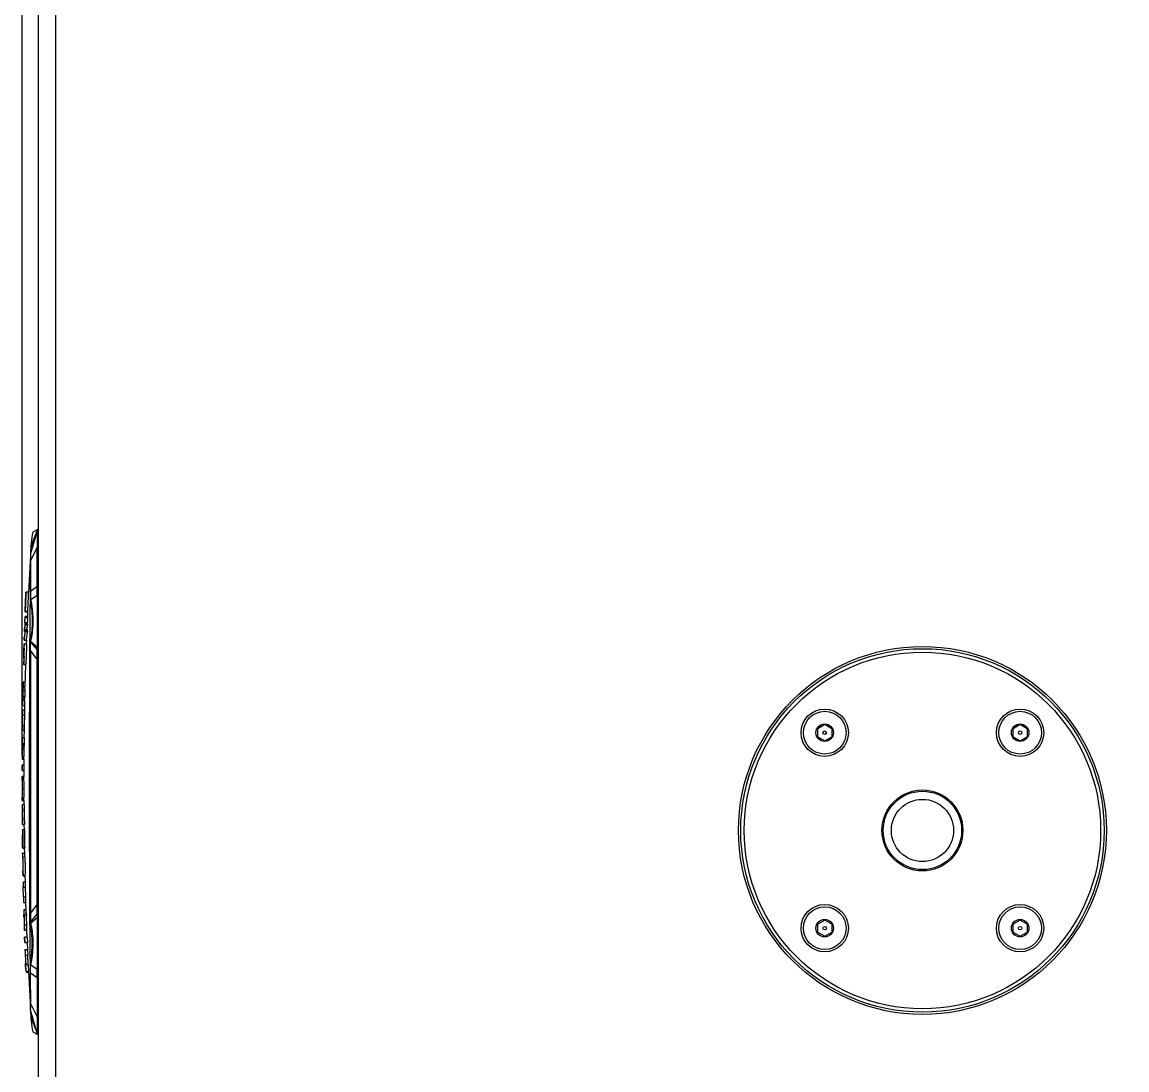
# Model space of a CAD drawing. Header units: millimetres. Extents: x 0 to 4009, y 0 to 2835.
# Drawn here: x 851.7 to 1171.6, y 401.5 to 704.7 of the extents above; entities that cross this region are included whole.
import ezdxf

# ---------------------------------------------------------------- set-up
doc = ezdxf.new("R2010")
doc.units = ezdxf.units.MM
doc.layers.get('0').update_dxf_attribs({"lineweight": 13})
doc.layers.add('标注', color=251, linetype='Continuous', lineweight=9)
doc.styles.get("Standard").update_dxf_attribs({"font": 'arial.ttf'})
doc.dimstyles.new('STANDARD 12.5', dxfattribs={"dimscale": 12.5, "dimtxt": 2.5, "dimasz": 1.5, "dimexe": 0.5, "dimexo": 0.5, "dimgap": 0.5, "dimtad": 1, "dimtoh": 1, "dimdec": 1, "dimzin": 9, "dimdsep": 46, "dimtxsty": 'Standard', "dimcen": 0, "dimclrd": 256, "dimclre": 256, "dimclrt": 256, "dimadec": 0, "dimazin": 0, "dimtp": 0.01, "dimtm": 0.01, "dimtfac": 1, "dimtdec": 1, "dimtofl": 0, "dimtmove": 0, "dimatfit": 3, "dimfxl": 1, "dimtolj": 1, "dimtzin": 4, "dimlwd": -1, "dimlwe": -1, "dimarcsym": 0})

# ---------------------------------------------------------------- blocks, each defined once
blk = doc.blocks.new('*D16')
at = {"layer": 'Defpoints', "color": 0, "transparency": 16777216}
for p in [(1373.52, 965.2), (1373.52, 490.14), (851.69, 486.37)]:
    blk.add_point(p, dxfattribs=at)
at = {"layer": '标注', "transparency": 16777216}
for p, q in [((851.69, 492.62), (851.69, 971.45)), ((1373.52, 496.39), (1373.52, 971.45)), ((870.44, 965.2), (1354.77, 965.2))]:
    blk.add_line(p, q, dxfattribs=at)
for points in [[(870.44, 968.33), (870.44, 962.08), (851.69, 965.2)], [(1354.77, 968.33), (1354.77, 962.08), (1373.52, 965.2)]]:
    blk.add_solid(points, dxfattribs=at)
at = {"layer": '标注', "transparency": 16777216, "insert": (1112.6, 987.41), "char_height": 31.25, "attachment_point": 5}
blk.add_mtext('\\A1;522', dxfattribs=at)

msp = doc.modelspace()

# ---------------------------------------------------------------- linework, layer by layer
for p, q in [((856.36, 910.79), (856.36, 141.79)), ((861.36, 910.79), (861.36, 141.79)), ((856.06, 557.45), (854.16, 550.79)), ((854.18, 551.93), (856.05, 557.47)), ((854.23, 552.86), (856.04, 557.49)), ((856.06, 557.74), (854.79, 557.09)), ((856.05, 557.47), (856.04, 557.49)), ((856.05, 557.47), (856.06, 557.45)), ((856.11, 557.76), (856.06, 557.74)), ((856.06, 557.74), (856.06, 557.74)), ((856.06, 557.45), (856.06, 557.45)), ((854.14, 550.34), (853.56, 539.79)), ((854.16, 550.79), (854.15, 549.42)), ((854.16, 548.79), (856.06, 552.59)), ((856.06, 552.8), (856.36, 552.79)), ((856.06, 552.59), (856.06, 552.8)), ((856.07, 541.39), (856.06, 552.59)), ((856.06, 552.59), (856.36, 552.59)), ((854.15, 549.54), (854.14, 548.79)), ((854.15, 549.54), (854.15, 548.79)), ((854.15, 549.42), (854.16, 548.79)), ((854.16, 548.79), (854.16, 548.59)), ((856.07, 541.39), (854.16, 539.96)), ((856.07, 541.39), (856.36, 541.39)), ((852.73, 538.56), (852.71, 537.97)), ((852.73, 538.56), (852.71, 537.96)), ((853.56, 539.79), (852.79, 539.79)), ((854.02, 539.97), (853.98, 536.76)), ((854.07, 539.96), (854.04, 536.76)), ((854.16, 539.96), (854.16, 539.43)), ((854.16, 537.65), (854.16, 536.76)), ((854.18, 537.65), (856.05, 538.89)), ((856.05, 538.89), (856.36, 538.88)), ((852.57, 534.31), (852.57, 534.35)), ((852.57, 534.02), (852.57, 534.31)), ((852.58, 534.57), (852.6, 534.95)), ((852.6, 534.95), (852.61, 535.22)), ((852.61, 534.29), (853.33, 534.29)), ((853.29, 534.29), (853.22, 532.74)), ((852.46, 530.96), (852.48, 531.7)), ((852.46, 530.96), (852.48, 531.13)), ((852.57, 532.66), (852.48, 531.7)), ((852.48, 531.7), (852.48, 531.71)), ((852.57, 534.02), (853.29, 534.02)), ((853.27, 532.74), (852.58, 532.74)), ((852.59, 532.73), (852.58, 532.74)), ((852.59, 532.52), (852.59, 532.38)), ((853.28, 532.52), (852.59, 532.52)), ((852.59, 532.38), (853.28, 532.38)), ((853.21, 531.58), (853.15, 530.96)), ((853.28, 532.38), (853.21, 531.58)), ((852.38, 528.38), (852.41, 528.63)), ((852.38, 528.39), (852.38, 528.38)), ((852.38, 528.38), (852.54, 528.38)), ((852.39, 528.72), (852.4, 529.2)), ((852.4, 529.2), (852.4, 529.21)), ((852.42, 528.7), (852.43, 528.78)), ((852.46, 530.96), (852.46, 530.96)), ((852.46, 530.96), (853.15, 530.96)), ((853.24, 530.73), (852.56, 530.73)), ((852.59, 530.72), (852.58, 530.73)), ((853.26, 530.52), (852.6, 530.52)), ((852.6, 530.52), (852.6, 530.45)), ((852.6, 530.45), (852.6, 530.39)), ((852.6, 530.39), (852.6, 530.32)), ((852.6, 530.32), (853.26, 530.32)), ((853.25, 528.8), (852.6, 528.8)), ((852.63, 528.66), (852.64, 528.59)), ((853.27, 528.59), (852.64, 528.59)), ((852.64, 528.59), (852.64, 528.43)), ((852.64, 528.43), (852.64, 528.35)), ((852.64, 528.35), (853.28, 528.35)), ((853.15, 530.96), (853.14, 530.74)), ((853.26, 530.52), (853.26, 530.45)), ((853.26, 530.45), (853.26, 530.32)), ((852.26, 524.6), (852.23, 523.61)), ((852.3, 524.82), (852.26, 524.6)), ((852.26, 524.6), (852.29, 524.81)), ((852.26, 524.6), (852.26, 524.6)), ((852.3, 525.87), (852.33, 526.76)), ((852.3, 525.87), (852.35, 526.18)), ((852.3, 525.87), (852.3, 525.87)), ((852.3, 525.87), (852.94, 525.87)), ((852.3, 524.82), (852.94, 524.82)), ((852.33, 526.76), (852.33, 526.76)), ((852.94, 525.87), (852.9, 524.82)), ((853.88, 526.16), (853.86, 522.73)), ((853.95, 526.16), (853.92, 522.73)), ((854.16, 526.16), (854.16, 525.21)), ((854.18, 525.21), (856.05, 523.01)), ((854.22, 525.5), (856.04, 523.94)), ((852.16, 520.62), (852.24, 523.61)), ((854.16, 522.73), (854.16, 523.46)), ((854.16, 522.73), (854.16, 446.85)), ((854.16, 522.73), (856.06, 520.16)), ((856.04, 523.94), (856.36, 523.94)), ((856.05, 523.01), (856.04, 523.94)), ((856.05, 523.01), (856.36, 523.02)), ((852.15, 520.62), (852.11, 518.77)), ((852.11, 518.77), (852.11, 518.77)), ((852.11, 518.77), (852.7, 518.77)), ((852.7, 518.77), (852.52, 512.46)), ((852.7, 518.77), (852.7, 518.77)), ((856.06, 449.43), (856.06, 520.16)), ((856.06, 520.16), (856.36, 520.16)), ((851.96, 512.52), (851.94, 511.05)), ((852.09, 513.86), (852.56, 513.86)), ((851.92, 509.79), (851.89, 508.29)), ((851.91, 509.51), (851.92, 509.79)), ((851.93, 510.73), (851.94, 510.98)), ((851.93, 510.17), (851.93, 510.73)), ((851.94, 511.05), (851.95, 511.34)), ((851.94, 510.98), (851.94, 511.05)), ((851.94, 510.98), (851.94, 511.05)), ((852.01, 509.6), (852.55, 509.6)), ((852.03, 511.19), (852.59, 511.19)), ((852.55, 509.6), (852.58, 511.19)), ((851.85, 505.7), (851.82, 504.15)), ((851.85, 505.7), (852.48, 505.7)), ((851.92, 504.15), (851.95, 505.7)), ((851.96, 506.97), (852.39, 506.97)), ((852.42, 508.35), (852.37, 505.7)), ((852.44, 504.15), (852.47, 505.7)), ((851.82, 504.15), (852.45, 504.15)), ((852.34, 504.15), (852.29, 501.24)), ((851.79, 501.24), (851.77, 499.69)), ((851.77, 499.69), (852.38, 499.69)), ((851.79, 501.24), (852.4, 501.24)), ((851.87, 499.69), (851.89, 501.24)), ((852.27, 499.69), (852.24, 497.67)), ((852.38, 499.69), (852.4, 501.24)), ((1084.07, 501.41), (1082.05, 500.24)), ((1082.05, 497.91), (1082.05, 500.24)), ((1086.1, 500.24), (1084.07, 501.41)), ((1086.1, 500.24), (1086.1, 497.91)), ((1140.64, 501.41), (1138.62, 500.24)), ((1138.62, 497.91), (1138.62, 500.24)), ((1142.67, 500.24), (1140.64, 501.41)), ((1142.67, 500.24), (1142.67, 497.91)), ((851.75, 497.67), (851.74, 496.12)), ((851.74, 496.12), (851.78, 496.12)), ((851.75, 497.67), (852.36, 497.67)), ((851.78, 496.12), (851.77, 495.01)), ((852.32, 494.63), (852.35, 497.67)), ((1082.05, 497.91), (1084.07, 496.74)), ((1084.07, 496.74), (1086.1, 497.91)), ((1138.62, 497.91), (1140.64, 496.74)), ((1140.64, 496.74), (1142.67, 497.91)), ((851.71, 492.98), (851.71, 491.43)), ((851.83, 494.63), (852.33, 494.63)), ((851.69, 488.12), (851.7, 489.66)), ((852.3, 489.66), (851.7, 489.66)), ((851.71, 491.43), (852.19, 491.43)), ((851.8, 488.12), (851.8, 489.66)), ((852.19, 491.43), (852.18, 489.66)), ((852.19, 491.43), (852.19, 491.43)), ((852.29, 488.12), (852.29, 489.66)), ((851.69, 488.12), (852.29, 488.12)), ((851.69, 486.37), (851.69, 484.82)), ((851.69, 486.37), (851.69, 486.37)), ((852.17, 486.37), (851.69, 486.37)), ((852.17, 488.12), (852.17, 486.37)), ((851.69, 480.99), (851.7, 479.44)), ((851.81, 482.91), (852.3, 482.91)), ((851.7, 479.44), (851.7, 479.44)), ((851.7, 479.44), (852.18, 479.44)), ((851.75, 478.25), (851.76, 476.14)), ((851.81, 478.25), (852.31, 478.25)), ((852.18, 479.45), (852.19, 478.25)), ((851.72, 476.14), (851.73, 474.59)), ((851.76, 476.14), (851.72, 476.14)), ((851.73, 474.59), (851.77, 474.59)), ((851.77, 474.59), (851.78, 472.48)), ((852.37, 470.98), (851.76, 470.98)), ((851.85, 472.48), (852.35, 472.48)), ((852.24, 472.48), (852.25, 470.98)), ((851.78, 469.43), (851.81, 469.43)), ((851.84, 464.2), (851.87, 462.65)), ((851.84, 464.2), (851.84, 464.2)), ((852.36, 464.2), (851.84, 464.2)), ((851.86, 465.63), (851.86, 465.71)), ((851.86, 465.63), (852.34, 465.63)), ((851.92, 465.71), (852.44, 465.71)), ((852.33, 465.71), (852.36, 464.2)), ((851.96, 457.64), (851.93, 459.14)), ((851.94, 459.2), (851.96, 457.7)), ((852.52, 457.7), (851.96, 457.7)), ((851.96, 457.64), (852.52, 457.64)), ((852.51, 457.7), (852.55, 455.89)), ((852.04, 455.89), (851.99, 455.89)), ((852.03, 454.35), (852.69, 454.35)), ((852.09, 451.49), (852.03, 454.35)), ((852.08, 455.89), (852.65, 455.89)), ((852.6, 454.35), (852.68, 451.49)), ((852.68, 454.35), (852.64, 455.89)), ((852.77, 451.49), (852.09, 451.49)), ((852.81, 449.94), (852.76, 451.49)), ((852.13, 449.94), (852.81, 449.94)), ((852.18, 447.89), (852.22, 446.44)), ((852.23, 447.89), (852.18, 447.89)), ((852.26, 447.89), (852.87, 447.89)), ((852.72, 449.94), (852.79, 447.89)), ((852.92, 446.36), (852.87, 447.89)), ((856.06, 449.43), (854.16, 446.85)), ((856.36, 449.43), (856.06, 449.43)), ((852.3, 446.36), (852.92, 446.36)), ((853.86, 446.85), (853.88, 443.42)), ((853.92, 446.85), (853.95, 443.42)), ((854.16, 446.85), (854.16, 446.13)), ((854.18, 444.37), (856.05, 446.57)), ((854.22, 444.08), (856.04, 445.64)), ((856.05, 446.57), (856.04, 445.64)), ((856.04, 445.64), (856.36, 445.64)), ((856.05, 446.57), (856.36, 446.57)), ((1084.07, 444.84), (1082.05, 443.68)), ((1086.1, 443.68), (1084.07, 444.84)), ((1140.64, 444.84), (1138.62, 443.68)), ((1142.67, 443.68), (1140.64, 444.84)), ((852.3, 443.4), (852.35, 441.95)), ((853.02, 443.4), (852.31, 443.4)), ((852.35, 441.95), (853.08, 441.95)), ((852.92, 444.27), (852.95, 443.4)), ((853.01, 441.95), (853.09, 439.89)), ((853.08, 441.95), (853.02, 443.4)), ((854.16, 444.37), (854.16, 443.42)), ((1082.05, 441.34), (1082.05, 443.68)), ((1086.1, 443.68), (1086.1, 441.34)), ((1138.62, 441.34), (1138.62, 443.68)), ((1142.67, 443.68), (1142.67, 441.34)), ((852.47, 438.35), (852.42, 439.89)), ((853.16, 439.89), (852.42, 439.89)), ((852.47, 438.35), (853.22, 438.35)), ((852.54, 438.35), (852.49, 439.89)), ((853.16, 439.89), (853.22, 438.35)), ((853.16, 438.35), (853.25, 436.29)), ((1082.05, 441.34), (1084.07, 440.17)), ((1084.07, 440.17), (1086.1, 441.34)), ((1138.62, 441.34), (1140.64, 440.17)), ((1140.64, 440.17), (1142.67, 441.34)), ((852.58, 436.29), (852.54, 436.29)), ((852.61, 436.29), (853.3, 436.29)), ((853.3, 436.29), (853.37, 434.74)), ((852.59, 434.74), (853.37, 434.74)), ((852.67, 432.53), (852.68, 432.33)), ((852.68, 432.33), (852.68, 432.29)), ((852.7, 432.81), (852.69, 432.91)), ((852.7, 432.81), (852.69, 432.91)), ((852.83, 430.06), (852.76, 431.99)), ((852.76, 431.99), (853.49, 431.99)), ((853.49, 431.99), (853.58, 430.06)), ((853.98, 432.82), (854.02, 429.62)), ((854.04, 432.82), (854.07, 429.62)), ((854.16, 432.82), (854.16, 431.93)), ((854.18, 431.93), (856.05, 430.69)), ((852.83, 430.06), (853.58, 430.06)), ((852.84, 429.79), (853.6, 429.79)), ((853.55, 430.06), (854.14, 419.22)), ((854.16, 429.62), (854.16, 430.15)), ((854.16, 429.62), (856.06, 428.19)), ((856.05, 430.69), (856.36, 430.7)), ((856.06, 428.19), (856.06, 416.99)), ((856.36, 428.19), (856.06, 428.19)), ((854.14, 420.8), (854.15, 419.94)), ((854.15, 420.8), (854.15, 419.95)), ((854.15, 420.16), (854.15, 420.8)), ((854.16, 420.8), (854.15, 420.45)), ((854.16, 418.79), (854.15, 420.16)), ((854.16, 420.8), (854.16, 420.99)), ((856.06, 416.99), (854.16, 420.8)), ((856.05, 412.15), (854.16, 418.79)), ((856.06, 412.13), (854.16, 418.79)), ((854.22, 416.72), (856.04, 412.09)), ((856.05, 416.99), (856.36, 416.99)), ((856.06, 416.78), (856.36, 416.79)), ((854.79, 412.49), (856.06, 411.84)), ((856.01, 412.3), (856.06, 412.13)), ((856.05, 412.12), (856.04, 412.09)), ((856.06, 412.13), (856.05, 412.12)), ((856.06, 412.14), (856.06, 412.13)), ((856.06, 411.84), (856.06, 411.84)), ((856.06, 411.84), (856.06, 411.84)), ((856.06, 411.84), (856.26, 411.79))]:
    msp.add_line(p, q)
for points in [[(856.05, 557.47), (856.06, 557.45), (856.06, 557.45)], [(856.25, 557.8), (856.19, 557.79), (856.11, 557.76)], [(856.28, 557.8), (856.27, 557.8), (856.25, 557.8)], [(856.36, 557.78), (856.34, 557.77), (856.32, 557.76)], [(852.55, 509.6), (852.57, 510.13), (852.57, 510.66), (852.59, 511.19)], [(852.45, 504.15), (852.46, 504.66), (852.46, 505.18), (852.48, 505.7)], [(852.38, 499.69), (852.39, 500.21), (852.39, 500.72), (852.4, 501.24)], [(852.33, 494.63), (852.34, 495.64), (852.34, 496.65), (852.36, 497.67)], [(852.29, 488.12), (852.29, 488.63), (852.29, 489.15), (852.3, 489.66)], [(852.69, 454.35), (852.67, 454.86), (852.67, 455.38), (852.65, 455.89)], [(852.81, 449.94), (852.79, 450.46), (852.79, 450.98), (852.77, 451.49)], [(852.92, 446.36), (852.9, 446.87), (852.9, 447.38), (852.87, 447.89)], [(853.08, 441.95), (853.05, 442.43), (853.05, 442.91), (853.02, 443.4)], [(856.06, 412.13), (856.06, 412.13), (856.05, 412.12)]]:
    msp.add_lwpolyline(points)
for centre, radius in [((1112.36, 470.79), 53.25), ((1112.36, 470.79), 52.6), ((1112.36, 470.79), 51.6), ((1084.07, 499.08), 6.85), ((1140.64, 499.08), 6.85), ((1084.07, 499.08), 6.18), ((1140.64, 499.08), 6.18), ((1084.07, 499.08), 2.53), ((1084.07, 499.08), 0.506), ((1140.64, 499.08), 2.53), ((1140.64, 499.08), 0.506), ((1112.36, 470.79), 11.71), ((1112.36, 470.79), 11.35), ((1112.36, 470.79), 9), ((1084.07, 442.51), 6.85), ((1084.07, 442.51), 6.18), ((1140.64, 442.51), 6.85), ((1140.64, 442.51), 6.18), ((1084.07, 442.51), 2.53), ((1140.64, 442.51), 2.53), ((1084.07, 442.51), 0.506), ((1140.64, 442.51), 0.506)]:
    msp.add_circle(centre, radius)
for centre, radius, start, end in [((885.78, 550.79), 31.63, 168.5093, 180.0013), ((856.54, 557.31), 0.5, 111.451, 164.0549), ((856.51, 557.29), 0.523, 107.4684, 112.8407), ((856.53, 557.29), 0.521, 109.4822, 114.7256), ((3519.53, 508.24), 2665.7, 179.13269, 179.31807), ((619.04, 541.38), 237.02, 359.3962, 0.0006), ((694.6, 542.57), 158.24, 357.6186, 358.2524), ((923.19, 531.83), 70.66, 177.7764, 177.9515), ((982.22, 532.42), 129.62, 178.5426, 179.1751), ((4066.81, 502.13), 3213.01, 179.3824, 179.57142), ((837.43, 533.95), 17.14, 9.665, 10.2521), ((795.7, 536.92), 57.07, 354.178, 354.7348), ((753.53, 540.91), 99.43, 354.6757, 355.0792), ((824.37, 531.45), 30.42, 0.0103, 0.1271), ((814.91, 533.34), 37.8, 352.832, 352.9501), ((782.95, 537.25), 69.99, 353.0516, 353.4401), ((753.71, 540.36), 99.66, 352.2854, 353.0749), ((754.19, 540.59), 98.95, 353.4225, 354.0441), ((753.63, 540.18), 99.61, 353.164, 353.3883), ((782.78, 537.24), 70.82, 353.1361, 353.4943), ((781.52, 536.7), 72.24, 352.2435, 353.3603), ((772.47, 538.43), 81.2, 353.489, 354.2728), ((956.17, 530.16), 102.91, 180.8763, 181.0122), ((802.96, 523.99), 49.35, 0.5892, 0.9574), ((790.02, 535.37), 63.01, 351.6075, 352.3474), ((833.21, 524.72), 19.73, 359.7159, 0.2856), ((813.33, 533.04), 41.58, 349.5612, 350.597), ((775.98, 523.99), 76.33, 357.8502, 359.4444), ((795.18, 523.91), 57.13, 0.2287, 0.5956), ((787.83, 523.88), 64.48, 359.4414, 0.2279), ((586.88, 520.51), 269.18, 359.9247, 0.5326), ((844.57, 521.38), 7.63, 354.2816, 355.0228), ((861.5, 512.34), 9.54, 170.8262, 178.9132), ((860.75, 508.15), 8.87, 173.3885, 178.518), ((859.44, 509.66), 7.53, 176.1283, 178.9889), ((859.93, 509.62), 8.02, 174.3376, 176.0933), ((854.94, 511), 3, 179.0625, 180.3856), ((861.83, 508), 9.95, 170.7528, 173.2975), ((860.65, 508.15), 8.77, 178.5012, 179.0543), ((886.4, 495.4), 34.62, 179.2621, 179.4219), ((764.57, 495.6), 87.2, 359.1357, 359.6141), ((870.79, 495.56), 19.02, 179.4231, 179.6981), ((809.72, 494.41), 42.1, 357.1411, 358.043), ((800.42, 494.73), 51.41, 358.0406, 358.6404), ((783.63, 495.07), 68.2, 358.6879, 359.6251), ((795.26, 495.07), 57.06, 358.48, 359.5519), ((795.13, 482.94), 56.68, 0.5836, 1.6261), ((784, 482.83), 67.81, 0.0666, 0.5865), ((797.81, 482.84), 54.49, 0.0692, 1.7309), ((797.12, 482.69), 54.68, 358.5046, 359.5839), ((784.01, 482.81), 67.79, 359.561, 0.0808), ((800.91, 482.76), 51.39, 358.4046, 0.1649), ((2008.59, 484.76), 1156.31, 180.32271, 180.60872), ((2306.34, 484.78), 1454.65, 180.5436, 180.60459), ((2306.33, 484.83), 1454.54, 180.54564, 180.75316), ((2008.56, 484.76), 1156.28, 180.683, 180.94407), ((794.09, 464.8), 57.78, 0.9023, 1.2066), ((805.95, 465.09), 45.91, 0.7757, 1.158), ((792.22, 459.88), 59.79, 1.4693, 2.4513), ((779.11, 459.54), 72.9, 0.56, 1.4726), ((788.99, 459.64), 63.02, 0.0727, 0.5603), ((2306.27, 484.78), 1454.57, 181.13787, 181.19889), ((2306.27, 484.78), 1454.57, 181.31133, 181.37228), ((586.92, 449.08), 269.14, 359.4666, 0.0745), ((881.43, 444.99), 29.16, 178.7453, 181.6094), ((880.82, 444.99), 28.55, 177.2693, 178.7323), ((878.66, 445.34), 25.76, 177.7424, 179.008), ((880.66, 445.32), 27.76, 179.0332, 182.1639), ((4068.82, 467.39), 3215.02, 180.4272, 180.61604), ((813.33, 436.54), 41.58, 9.3943, 10.4379), ((2306.11, 484.77), 1454.38, 181.91039, 181.97139), ((824.16, 438.13), 30.63, 359.7693, 359.989), ((931.74, 438.07), 79.21, 182.4102, 183.7397), ((935.5, 438.24), 82.98, 183.7514, 184.3193), ((739.61, 423.75), 114.18, 4.1413, 4.3509), ((836.24, 435.84), 18.36, 349.729, 350.3404), ((887.87, 432.94), 35.17, 184.7056, 185.1414), ((3520.96, 461.29), 2667.13, 180.68037, 180.86566), ((619.04, 428.2), 237.02, 359.9986, 0.603), ((885.78, 418.79), 31.63, 180.0033, 191.4891), ((881.6, 416.97), 25.54, 179.9559, 180.4246), ((856.54, 412.27), 0.5, 195.6928, 243.0717), ((856.54, 412.27), 0.5, 195.9446, 248.6683), ((856.51, 412.29), 0.52, 244.9604, 252.6523), ((856.46, 412.29), 0.515, 252.3907, 258.2285)]:
    msp.add_arc(centre, radius, start, end)
for points, knots in [([(856.06, 557.74), (856.06, 557.74), (856.06, 557.74), (856.05, 557.73), (856.04, 557.71), (856.03, 557.67), (856.02, 557.63), (856.02, 557.59), (856.02, 557.57)], [0, 0, 0, 0, 0.03229, 0.11097, 0.227153, 0.371821, 0.695289, 1, 1, 1, 1]), ([(856.02, 557.57), (856.02, 557.56), (856.02, 557.54), (856.03, 557.51), (856.04, 557.49)], [0, 0, 0, 0, 0.293497, 1, 1, 1, 1]), ([(856.04, 557.49), (856.04, 557.5), (856.07, 557.56), (856.11, 557.62), (856.14, 557.65)], [0, 0, 0, 0, 0.242592, 1, 1, 1, 1]), ([(856.05, 557.47), (856.07, 557.53), (856.14, 557.65), (856.25, 557.73), (856.31, 557.76)], [0, 0, 0, 0, 0.493212, 1, 1, 1, 1]), ([(856.06, 557.45), (856.08, 557.51), (856.14, 557.63), (856.25, 557.72), (856.31, 557.76)], [0, 0, 0, 0, 0.49024, 1, 1, 1, 1]), ([(856.06, 557.45), (856.06, 557.44), (856.06, 557.43), (856.06, 557.41), (856.06, 557.38), (856.07, 557.32), (856.07, 557.22), (856.07, 557.06), (856.07, 556.87), (856.07, 556.63), (856.07, 556.36), (856.07, 555.94), (856.07, 555.33), (856.07, 554.55), (856.07, 553.69), (856.06, 553.1), (856.06, 552.8)], [0, 0, 0, 0, 0.001902, 0.006129, 0.012674, 0.02152, 0.046038, 0.079523, 0.121754, 0.172285, 0.230609, 0.296222, 0.446966, 0.618834, 0.805579, 1, 1, 1, 1]), ([(854.16, 548.59), (854.16, 547.15), (854.15, 544.28), (854.16, 541.4), (854.16, 539.96)], [0, 0, 0, 0, 0.499996, 1, 1, 1, 1]), ([(852.61, 535.22), (852.61, 535.35), (852.62, 535.6), (852.64, 535.99), (852.65, 536.38), (852.67, 536.7), (852.68, 536.96), (852.68, 537.16), (852.69, 537.34), (852.7, 537.53), (852.71, 537.67), (852.71, 537.78), (852.72, 537.84), (852.72, 537.9), (852.72, 537.94), (852.73, 537.95), (852.72, 537.97), (852.73, 537.97)], [0, 0, 0, 0, 0.139275, 0.280811, 0.42248, 0.56383, 0.634323, 0.704384, 0.773391, 0.840371, 0.903029, 0.931177, 0.955707, 0.975414, 0.989379, 0.997418, 1, 1, 1, 1]), ([(852.73, 537.97), (852.73, 537.97), (852.73, 537.96), (852.73, 537.94), (852.73, 537.9), (852.73, 537.85), (852.73, 537.78), (852.73, 537.68), (852.72, 537.54), (852.72, 537.36), (852.71, 537.17), (852.7, 536.99), (852.7, 536.74), (852.68, 536.44), (852.67, 536.12), (852.66, 535.9), (852.65, 535.77), (852.64, 535.73), (852.64, 535.72)], [0, 0, 0, 0, 0.002841, 0.011967, 0.028332, 0.051862, 0.081437, 0.115407, 0.190841, 0.271394, 0.353799, 0.436761, 0.51979, 0.684206, 0.835983, 0.945712, 0.980592, 1, 1, 1, 1]), ([(852.79, 539.79), (852.79, 539.79), (852.79, 539.78), (852.79, 539.77), (852.78, 539.74), (852.78, 539.7), (852.78, 539.66), (852.77, 539.57), (852.77, 539.45), (852.76, 539.26), (852.75, 539.05), (852.74, 538.81), (852.73, 538.64), (852.73, 538.56)], [0, 0, 0, 0, 0.004294, 0.016948, 0.038466, 0.068605, 0.107071, 0.153522, 0.26954, 0.416688, 0.593395, 0.790875, 1, 1, 1, 1]), ([(852.77, 537.75), (852.77, 537.88), (852.78, 538.14), (852.79, 538.52), (852.8, 538.87), (852.8, 539.14), (852.8, 539.34), (852.8, 539.46), (852.8, 539.56), (852.8, 539.65), (852.8, 539.71), (852.8, 539.75), (852.8, 539.78), (852.79, 539.79), (852.79, 539.79), (852.79, 539.79)], [0, 0, 0, 0, 0.192595, 0.379782, 0.55587, 0.712862, 0.781544, 0.841909, 0.892436, 0.93246, 0.962236, 0.98289, 0.995292, 0.998612, 1, 1, 1, 1]), ([(853.32, 534.29), (853.34, 534.49), (853.37, 534.96), (853.41, 535.72), (853.44, 536.42), (853.47, 537.01), (853.49, 537.44), (853.51, 537.88), (853.52, 538.3), (853.54, 538.7), (853.55, 539.02), (853.56, 539.25), (853.56, 539.39), (853.56, 539.52), (853.57, 539.62), (853.57, 539.69), (853.57, 539.74), (853.57, 539.77), (853.57, 539.78), (853.57, 539.79), (853.57, 539.79), (853.56, 539.79)], [0, 0, 0, 0, 0.111271, 0.256475, 0.414177, 0.493985, 0.573695, 0.652831, 0.730487, 0.804801, 0.872369, 0.902341, 0.929055, 0.951757, 0.969863, 0.983308, 0.992538, 0.99574, 0.998043, 0.99947, 1, 1, 1, 1]), ([(854.16, 539.43), (854.16, 539.24), (854.16, 538.88), (854.16, 538.37), (854.16, 537.97), (854.17, 537.74), (854.18, 537.65)], [0, 0, 0, 0, 0.321949, 0.614152, 0.847802, 1, 1, 1, 1]), ([(854.18, 537.65), (854.2, 537.56), (854.24, 537.34), (854.28, 537.12), (854.3, 537)], [0, 0, 0, 0, 0.443551, 1, 1, 1, 1]), ([(856.05, 538.89), (856.04, 538.27), (856.03, 537.02), (856.01, 535.16), (856.03, 533.29), (856.07, 531.41), (856.04, 529.54), (856.01, 527.67), (856.02, 525.8), (856.03, 524.56), (856.04, 523.94)], [0, 0, 0, 0, 0.124788, 0.24954, 0.374555, 0.499933, 0.625316, 0.750423, 0.875216, 1, 1, 1, 1]), ([(852.61, 534.29), (852.63, 534.54), (852.67, 535.11), (852.69, 535.67), (852.71, 536)], [0, 0, 0, 0, 0.434134, 1, 1, 1, 1]), ([(854.16, 536.76), (854.16, 536.75), (854.16, 536.73), (854.17, 536.7), (854.18, 536.63), (854.2, 536.52), (854.22, 536.34), (854.26, 536.12), (854.3, 535.85), (854.34, 535.54), (854.4, 535.06), (854.47, 534.37), (854.54, 533.47), (854.59, 532.48), (854.6, 531.81), (854.6, 531.46)], [0, 0, 0, 0, 0.004892, 0.010974, 0.019458, 0.043557, 0.076938, 0.119201, 0.169921, 0.228571, 0.294561, 0.44599, 0.618429, 0.805556, 1, 1, 1, 1]), ([(854.33, 536.83), (854.39, 536.49), (854.48, 535.85), (854.61, 534.85), (854.74, 533.42), (854.79, 532.29), (854.79, 531.52)], [0, 0, 0, 0, 0.190469, 0.36588, 0.563814, 1, 1, 1, 1]), ([(852.58, 532.74), (852.58, 532.74), (852.58, 532.73), (852.57, 532.72), (852.57, 532.69), (852.57, 532.67), (852.57, 532.66)], [0, 0, 0, 0, 0.065735, 0.241599, 0.547224, 1, 1, 1, 1]), ([(852.59, 532.52), (852.59, 532.56), (852.59, 532.63), (852.59, 532.7), (852.59, 532.73)], [0, 0, 0, 0, 0.667168, 1, 1, 1, 1]), ([(853.27, 532.74), (853.27, 532.74), (853.28, 532.73), (853.28, 532.71), (853.28, 532.67), (853.28, 532.61), (853.28, 532.55), (853.28, 532.52)], [0, 0, 0, 0, 0.020658, 0.067362, 0.247598, 0.552994, 1, 1, 1, 1]), ([(853.28, 532.38), (853.28, 532.4), (853.28, 532.42), (853.28, 532.46), (853.28, 532.5), (853.28, 532.52)], [0, 0, 0, 0, 0.249868, 0.499581, 1, 1, 1, 1]), ([(854.6, 531.46), (854.6, 531.12), (854.59, 530.44), (854.54, 529.46), (854.47, 528.55), (854.39, 527.76), (854.31, 527.18), (854.26, 526.8), (854.22, 526.58), (854.2, 526.41), (854.18, 526.28), (854.17, 526.2), (854.16, 526.17), (854.16, 526.16)], [0, 0, 0, 0, 0.194444, 0.381566, 0.554001, 0.705433, 0.830076, 0.880798, 0.923061, 0.956443, 0.980541, 0.995109, 1, 1, 1, 1]), ([(854.79, 531.46), (854.79, 530.47), (854.71, 528.72), (854.48, 526.99), (854.35, 526.24)], [0, 0, 0, 0, 0.565331, 1, 1, 1, 1]), ([(852.53, 528.33), (852.52, 528.21), (852.49, 527.99), (852.45, 527.67), (852.42, 527.4), (852.39, 527.2), (852.37, 527.07), (852.36, 526.99), (852.35, 526.92), (852.34, 526.86), (852.34, 526.82), (852.33, 526.79), (852.33, 526.77), (852.33, 526.76), (852.33, 526.76), (852.33, 526.76), (852.33, 526.76)], [0, 0, 0, 0, 0.225313, 0.425267, 0.59784, 0.741342, 0.801703, 0.854212, 0.898695, 0.935103, 0.963436, 0.983693, 0.990793, 0.995875, 0.99894, 1, 1, 1, 1]), ([(852.56, 530.65), (852.55, 530.54), (852.53, 530.34), (852.5, 530.05), (852.47, 529.8), (852.45, 529.62), (852.44, 529.49), (852.43, 529.42), (852.42, 529.35), (852.42, 529.3), (852.41, 529.26), (852.41, 529.23), (852.4, 529.21), (852.4, 529.21), (852.4, 529.2), (852.4, 529.2), (852.4, 529.2)], [0, 0, 0, 0, 0.223473, 0.422784, 0.595478, 0.739173, 0.799639, 0.852358, 0.897212, 0.934085, 0.962859, 0.983441, 0.990655, 0.995816, 0.998928, 1, 1, 1, 1]), ([(852.54, 530.65), (852.54, 530.66), (852.55, 530.68), (852.55, 530.71), (852.55, 530.72), (852.56, 530.73), (852.56, 530.73)], [0, 0, 0, 0, 0.449118, 0.752631, 0.928739, 1, 1, 1, 1]), ([(852.58, 530.73), (852.58, 530.73), (852.57, 530.72), (852.57, 530.71), (852.56, 530.68), (852.56, 530.66), (852.56, 530.65)], [0, 0, 0, 0, 0.073368, 0.249724, 0.552488, 1, 1, 1, 1]), ([(852.58, 528.71), (852.58, 528.74), (852.59, 528.77), (852.59, 528.8), (852.6, 528.8), (852.6, 528.8)], [0, 0, 0, 0, 0.743641, 0.918401, 1, 1, 1, 1]), ([(852.6, 530.52), (852.6, 530.56), (852.6, 530.63), (852.59, 530.7), (852.59, 530.72)], [0, 0, 0, 0, 0.670966, 1, 1, 1, 1]), ([(852.6, 528.8), (852.61, 528.8), (852.62, 528.79), (852.62, 528.76), (852.63, 528.72), (852.63, 528.68), (852.63, 528.66)], [0, 0, 0, 0, 0.081368, 0.265701, 0.566565, 1, 1, 1, 1]), ([(853.26, 530.52), (853.26, 530.55), (853.26, 530.6), (853.26, 530.67), (853.25, 530.71), (853.25, 530.73), (853.25, 530.73), (853.24, 530.73)], [0, 0, 0, 0, 0.445914, 0.75078, 0.931437, 0.978909, 1, 1, 1, 1]), ([(853.27, 528.59), (853.27, 528.62), (853.27, 528.68), (853.26, 528.75), (853.26, 528.78), (853.25, 528.8), (853.25, 528.8)], [0, 0, 0, 0, 0.44591, 0.748538, 0.928524, 1, 1, 1, 1]), ([(852.94, 524.62), (852.94, 524.36), (852.93, 523.77), (852.92, 522.84), (852.89, 521.83), (852.86, 520.98), (852.82, 520.35), (852.8, 519.93), (852.77, 519.58), (852.75, 519.29), (852.73, 519.09), (852.72, 518.97), (852.71, 518.9), (852.71, 518.85), (852.7, 518.81), (852.7, 518.79), (852.7, 518.78), (852.7, 518.77)], [0, 0, 0, 0, 0.135666, 0.301108, 0.478801, 0.653258, 0.733424, 0.805078, 0.866115, 0.915253, 0.952691, 0.967161, 0.978894, 0.987961, 0.99444, 0.99842, 1, 1, 1, 1]), ([(852.94, 525.87), (852.93, 525.78), (853.05, 526.59), (853.06, 526.68), (853.1, 526.95)], [0, 0, 0, 0, 0.253157, 1, 1, 1, 1]), ([(854.16, 523.46), (854.16, 523.8), (854.16, 524.29), (854.16, 524.87), (854.17, 525.11), (854.18, 525.21)], [0, 0, 0, 0, 0.59176, 0.828236, 1, 1, 1, 1]), ([(854.22, 525.5), (854.22, 525.46), (854.19, 525.36), (854.18, 525.27), (854.18, 525.21)], [0, 0, 0, 0, 0.460695, 1, 1, 1, 1]), ([(852.24, 523.61), (852.24, 523.59), (852.24, 523.56), (852.24, 523.49), (852.25, 523.37), (852.25, 523.22), (852.25, 523.03), (852.24, 522.72), (852.24, 522.31), (852.22, 521.81), (852.2, 521.27), (852.18, 520.91), (852.17, 520.72)], [0, 0, 0, 0, 0.01152, 0.03674, 0.075938, 0.129794, 0.197071, 0.274299, 0.445885, 0.625192, 0.794663, 1, 1, 1, 1]), ([(853.86, 522.73), (853.78, 510.09), (853.74, 484.79), (853.78, 459.5), (853.86, 446.85)], [0, 0, 0, 0, 0.500001, 1, 1, 1, 1]), ([(852.26, 521.13), (852.25, 520.95), (852.24, 520.61), (852.21, 520.13), (852.18, 519.71), (852.16, 519.41), (852.15, 519.21), (852.14, 519.09), (852.13, 518.99), (852.12, 518.91), (852.11, 518.85), (852.11, 518.81), (852.11, 518.79), (852.11, 518.78), (852.11, 518.78), (852.11, 518.77), (852.11, 518.77)], [0, 0, 0, 0, 0.227712, 0.434811, 0.61301, 0.757249, 0.81616, 0.866418, 0.908285, 0.941995, 0.967767, 0.985844, 0.99208, 0.996495, 0.999121, 1, 1, 1, 1]), ([(852.03, 511.19), (852.02, 511.3), (851.98, 511.74), (851.96, 512.19), (851.97, 512.52)], [0, 0, 0, 0, 0.25081, 1, 1, 1, 1]), ([(852.59, 511.19), (852.58, 511.3), (852.53, 511.72), (852.51, 512.15), (852.52, 512.46)], [0, 0, 0, 0, 0.25092, 1, 1, 1, 1]), ([(851.95, 510.41), (851.95, 510.46), (851.94, 510.55), (851.94, 510.7), (851.94, 510.84), (851.94, 510.94), (851.94, 510.98)], [0, 0, 0, 0, 0.250299, 0.500231, 0.750114, 1, 1, 1, 1]), ([(852.01, 509.6), (852.01, 509.74), (852.02, 509.97), (852.02, 510.3), (852.02, 510.7), (852.03, 510.99), (852.03, 511.19)], [0, 0, 0, 0, 0.25001, 0.437494, 0.625006, 1, 1, 1, 1]), ([(852.42, 508.35), (852.42, 508.45), (852.44, 508.87), (852.5, 509.29), (852.55, 509.6)], [0, 0, 0, 0, 0.2489, 1, 1, 1, 1]), ([(851.96, 506.97), (851.95, 507.08), (851.9, 507.52), (851.88, 507.96), (851.89, 508.29)], [0, 0, 0, 0, 0.250932, 1, 1, 1, 1]), ([(851.82, 501.44), (851.83, 501.68), (851.84, 502.07), (851.85, 502.6), (851.86, 503.04), (851.86, 503.45), (851.85, 503.79), (851.85, 504.01), (851.84, 504.11), (851.84, 504.14)], [0, 0, 0, 0, 0.268305, 0.431676, 0.596241, 0.754187, 0.886649, 0.968286, 1, 1, 1, 1]), ([(851.79, 501.24), (851.8, 501.24), (851.8, 501.26), (851.81, 501.28), (851.81, 501.35), (851.82, 501.41), (851.82, 501.44)], [0, 0, 0, 0, 0.048413, 0.199624, 0.49643, 1, 1, 1, 1]), ([(851.83, 494.63), (851.83, 494.88), (851.84, 495.39), (851.84, 496.15), (851.84, 496.91), (851.85, 497.41), (851.85, 497.67)], [0, 0, 0, 0, 0.250002, 0.5, 0.749997, 1, 1, 1, 1]), ([(851.76, 494.28), (851.76, 494.08), (851.75, 493.74), (851.73, 493.32), (851.72, 493.09), (851.71, 493), (851.71, 492.98)], [0, 0, 0, 0, 0.463803, 0.794487, 0.955529, 1, 1, 1, 1]), ([(852.19, 491.43), (852.19, 491.44), (852.19, 491.49), (852.2, 491.58), (852.22, 491.74), (852.23, 491.97), (852.25, 492.28), (852.28, 492.82), (852.3, 493.25), (852.31, 493.56)], [0, 0, 0, 0, 0.017134, 0.060567, 0.134816, 0.243525, 0.388323, 0.567648, 1, 1, 1, 1]), ([(851.77, 492.31), (851.76, 492.24), (851.76, 492.1), (851.74, 491.91), (851.73, 491.75), (851.72, 491.63), (851.72, 491.55), (851.71, 491.5), (851.71, 491.48), (851.71, 491.46), (851.71, 491.44), (851.71, 491.44), (851.71, 491.43), (851.71, 491.43)], [0, 0, 0, 0, 0.254566, 0.469377, 0.644453, 0.781084, 0.881695, 0.919464, 0.949465, 0.972133, 0.98786, 0.997023, 1, 1, 1, 1]), ([(851.78, 484.55), (851.77, 484.82), (851.76, 485.19), (851.74, 485.65), (851.72, 485.91), (851.71, 486.1), (851.7, 486.24), (851.69, 486.32), (851.69, 486.36), (851.69, 486.37)], [0, 0, 0, 0, 0.43884, 0.614053, 0.75611, 0.864807, 0.940375, 0.984652, 1, 1, 1, 1]), ([(852.27, 484.49), (852.26, 484.75), (852.24, 485.21), (852.21, 485.74), (852.19, 486.06), (852.18, 486.21), (852.17, 486.31), (852.17, 486.35), (852.17, 486.37)], [0, 0, 0, 0, 0.422466, 0.735599, 0.846276, 0.92627, 0.976742, 1, 1, 1, 1]), ([(851.7, 479.44), (851.7, 479.45), (851.7, 479.49), (851.71, 479.57), (851.72, 479.71), (851.73, 479.91), (851.74, 480.17), (851.77, 480.62), (851.78, 481), (851.79, 481.26)], [0, 0, 0, 0, 0.015359, 0.059663, 0.135262, 0.243982, 0.386049, 0.561248, 1, 1, 1, 1]), ([(852.18, 479.45), (852.18, 479.46), (852.18, 479.51), (852.19, 479.61), (852.2, 479.76), (852.22, 480.07), (852.25, 480.6), (852.27, 481.06), (852.28, 481.33)], [0, 0, 0, 0, 0.023274, 0.073769, 0.15379, 0.264483, 0.577606, 1, 1, 1, 1]), ([(851.85, 472.48), (851.84, 472.96), (851.83, 473.8), (851.82, 475), (851.83, 476.09), (851.82, 477.17), (851.81, 477.89), (851.81, 478.25)], [0, 0, 0, 0, 0.250002, 0.437499, 0.625, 0.812499, 1, 1, 1, 1]), ([(851.82, 466.02), (851.82, 466.3), (851.8, 466.73), (851.8, 467.3), (851.8, 467.72), (851.8, 468.15), (851.79, 468.72), (851.78, 469.15), (851.78, 469.43)], [0, 0, 0, 0, 0.250004, 0.374998, 0.500001, 0.625003, 0.749997, 1, 1, 1, 1]), ([(851.81, 469.43), (851.82, 469.15), (851.83, 468.72), (851.84, 468.15), (851.84, 467.58), (851.83, 466.87), (851.85, 466.3), (851.85, 466.02)], [0, 0, 0, 0, 0.250004, 0.375, 0.499999, 0.749999, 1, 1, 1, 1]), ([(851.95, 462.44), (851.94, 462.7), (851.92, 463.06), (851.9, 463.5), (851.88, 463.75), (851.86, 463.95), (851.85, 464.08), (851.85, 464.16), (851.84, 464.19), (851.84, 464.2)], [0, 0, 0, 0, 0.439514, 0.614505, 0.756365, 0.86486, 0.940365, 0.984628, 1, 1, 1, 1]), ([(852.36, 464.2), (852.36, 464.18), (852.37, 464.14), (852.37, 464.04), (852.39, 463.88), (852.41, 463.56), (852.45, 463.02), (852.48, 462.55), (852.49, 462.27)], [0, 0, 0, 0, 0.023196, 0.073761, 0.153847, 0.264771, 0.578346, 1, 1, 1, 1]), ([(851.87, 462.65), (851.89, 462.33), (851.92, 461.7), (851.94, 461.06), (851.94, 460.74)], [0, 0, 0, 0, 0.499988, 1, 1, 1, 1]), ([(851.94, 460.74), (851.94, 460.56), (851.95, 460.23), (851.95, 459.78), (851.95, 459.46), (851.94, 459.28), (851.94, 459.22), (851.94, 459.2)], [0, 0, 0, 0, 0.342492, 0.649089, 0.880438, 0.957026, 1, 1, 1, 1]), ([(852.49, 462.27), (852.51, 461.79), (852.54, 461.07), (852.55, 460.1), (852.56, 459.41), (852.55, 458.86), (852.55, 458.47), (852.54, 458.24), (852.53, 458.04), (852.53, 457.89), (852.52, 457.78), (852.52, 457.72), (852.52, 457.7)], [0, 0, 0, 0, 0.314916, 0.476664, 0.632322, 0.772582, 0.833256, 0.885865, 0.929226, 0.962619, 0.986058, 1, 1, 1, 1]), ([(851.96, 457.7), (851.97, 457.77), (851.98, 457.98), (852, 458.4), (852.01, 459), (852.01, 459.47), (852.01, 459.72)], [0, 0, 0, 0, 0.100969, 0.313693, 0.624518, 1, 1, 1, 1]), ([(852.11, 454.35), (852.11, 454.47), (852.1, 454.7), (852.1, 455.02), (852.1, 455.41), (852.09, 455.7), (852.08, 455.89)], [0, 0, 0, 0, 0.250014, 0.437494, 0.625009, 1, 1, 1, 1]), ([(852.21, 449.94), (852.21, 450.07), (852.2, 450.3), (852.19, 450.62), (852.2, 450.91), (852.19, 451.2), (852.18, 451.4), (852.18, 451.49)], [0, 0, 0, 0, 0.250017, 0.43749, 0.625009, 0.812486, 1, 1, 1, 1]), ([(852.3, 446.36), (852.3, 446.48), (852.29, 446.71), (852.28, 447.03), (852.29, 447.32), (852.28, 447.61), (852.27, 447.8), (852.26, 447.89)], [0, 0, 0, 0, 0.250022, 0.437487, 0.625011, 0.812482, 1, 1, 1, 1]), ([(852.24, 445.69), (852.24, 445.75), (852.23, 445.91), (852.23, 446.16), (852.23, 446.35), (852.23, 446.44)], [0, 0, 0, 0, 0.250072, 0.625025, 1, 1, 1, 1]), ([(854.16, 446.13), (854.16, 445.78), (854.16, 445.29), (854.16, 444.71), (854.17, 444.47), (854.18, 444.37)], [0, 0, 0, 0, 0.591763, 0.828236, 1, 1, 1, 1]), ([(856.04, 445.64), (856.03, 445.02), (856.02, 443.78), (856.01, 441.91), (856.04, 440.04), (856.07, 438.17), (856.03, 436.3), (856.01, 434.43), (856.03, 432.56), (856.04, 431.32), (856.05, 430.69)], [0, 0, 0, 0, 0.124784, 0.249577, 0.374684, 0.500067, 0.625445, 0.75046, 0.875212, 1, 1, 1, 1]), ([(852.28, 444.17), (852.28, 444.1), (852.3, 443.99), (852.3, 443.83), (852.29, 443.64), (852.31, 443.49), (852.32, 443.4)], [0, 0, 0, 0, 0.250079, 0.437423, 0.624769, 1, 1, 1, 1]), ([(852.43, 441.95), (852.42, 442.07), (852.41, 442.28), (852.4, 442.58), (852.41, 442.85), (852.4, 443.12), (852.39, 443.31), (852.39, 443.4)], [0, 0, 0, 0, 0.250027, 0.437485, 0.625015, 0.812478, 1, 1, 1, 1]), ([(854.6, 438.12), (854.6, 438.47), (854.59, 439.14), (854.54, 440.13), (854.47, 441.03), (854.39, 441.82), (854.31, 442.4), (854.26, 442.78), (854.22, 443), (854.2, 443.18), (854.18, 443.29), (854.17, 443.36), (854.16, 443.39), (854.16, 443.41), (854.16, 443.42)], [0, 0, 0, 0, 0.194524, 0.381667, 0.5542, 0.705747, 0.830158, 0.880932, 0.923434, 0.957008, 0.981011, 0.989352, 0.99528, 1, 1, 1, 1]), ([(854.18, 444.37), (854.18, 444.32), (854.19, 444.22), (854.22, 444.12), (854.22, 444.08)], [0, 0, 0, 0, 0.539314, 1, 1, 1, 1]), ([(854.35, 443.33), (854.48, 442.58), (854.71, 440.85), (854.79, 439.11), (854.79, 438.13)], [0, 0, 0, 0, 0.434913, 1, 1, 1, 1]), ([(852.66, 434.74), (852.65, 434.87), (852.64, 435.1), (852.63, 435.42), (852.64, 435.71), (852.62, 436), (852.61, 436.19), (852.61, 436.29)], [0, 0, 0, 0, 0.250037, 0.437478, 0.625019, 0.81247, 1, 1, 1, 1]), ([(854.16, 432.82), (854.16, 432.83), (854.16, 432.86), (854.18, 432.94), (854.2, 433.07), (854.24, 433.33), (854.3, 433.77), (854.39, 434.42), (854.47, 435.21), (854.57, 436.46), (854.6, 437.44), (854.6, 438.12)], [0, 0, 0, 0, 0.004716, 0.018986, 0.042995, 0.076572, 0.169846, 0.29426, 0.445815, 0.618359, 1, 1, 1, 1]), ([(854.79, 438.01), (854.79, 437.49), (854.75, 436.27), (854.62, 434.75), (854.45, 433.52), (854.37, 432.99), (854.33, 432.76)], [0, 0, 0, 0, 0.295049, 0.695293, 0.862326, 1, 1, 1, 1]), ([(852.67, 432.81), (852.67, 432.76), (852.67, 432.67), (852.67, 432.57), (852.67, 432.53)], [0, 0, 0, 0, 0.500184, 1, 1, 1, 1]), ([(853.46, 432.41), (853.43, 432.8), (853.38, 433.57), (853.34, 434.35), (853.32, 434.74)], [0, 0, 0, 0, 0.500144, 1, 1, 1, 1]), ([(854.16, 430.15), (854.16, 430.34), (854.16, 430.71), (854.16, 431.21), (854.16, 431.61), (854.17, 431.84), (854.18, 431.93)], [0, 0, 0, 0, 0.323116, 0.617378, 0.850303, 1, 1, 1, 1]), ([(854.3, 432.56), (854.28, 432.45), (854.23, 432.23), (854.19, 432.02), (854.18, 431.93)], [0, 0, 0, 0, 0.554788, 1, 1, 1, 1]), ([(854.16, 420.99), (854.16, 422.43), (854.15, 425.31), (854.16, 428.18), (854.16, 429.62)], [0, 0, 0, 0, 0.499996, 1, 1, 1, 1]), ([(856.06, 416.78), (856.06, 416.48), (856.06, 415.89), (856.07, 415.04), (856.07, 414.25), (856.07, 413.65), (856.07, 413.22), (856.07, 412.95), (856.07, 412.72), (856.07, 412.52), (856.07, 412.36), (856.07, 412.26), (856.06, 412.2), (856.06, 412.17), (856.06, 412.15), (856.06, 412.14), (856.06, 412.14)], [0, 0, 0, 0, 0.194421, 0.381166, 0.553034, 0.703778, 0.769391, 0.827715, 0.878245, 0.920477, 0.953962, 0.97848, 0.987326, 0.993871, 0.998098, 1, 1, 1, 1]), ([(856.01, 412.02), (856, 412.03), (856, 412.06), (856.01, 412.09), (856.01, 412.1)], [0, 0, 0, 0, 0.580407, 1, 1, 1, 1]), ([(856.01, 412.1), (856.01, 412.1), (856.02, 412.11), (856.03, 412.1), (856.04, 412.09)], [0, 0, 0, 0, 0.418358, 1, 1, 1, 1]), ([(856.06, 411.84), (856.06, 411.84), (856.05, 411.86), (856.04, 411.9), (856.02, 411.95), (856.01, 411.99), (856.01, 412.02)], [0, 0, 0, 0, 0.081414, 0.29307, 0.615015, 1, 1, 1, 1]), ([(856.04, 412.09), (856.04, 412.08), (856.07, 412.02), (856.11, 411.97), (856.14, 411.93)], [0, 0, 0, 0, 0.243078, 1, 1, 1, 1])]:
    msp.add_open_spline(points, degree=3, knots=knots)
for points in [[(856.14, 557.65), (856.19, 557.7), (856.25, 557.74), (856.31, 557.77)], [(851.69, 484.82), (851.73, 484.18), (851.74, 483.55), (851.74, 482.91)], [(851.74, 482.91), (851.74, 482.27), (851.73, 481.63), (851.69, 480.99)], [(852.77, 430.63), (852.73, 431.18), (852.7, 431.74), (852.68, 432.29)], [(856.14, 411.93), (856.18, 411.89), (856.23, 411.85), (856.29, 411.82)]]:
    msp.add_open_spline(points, degree=3)

# ---------------------------------------------------------------- dimensions: what is measured, and where the dimension line sits
at = {"layer": '标注'}
dim = msp.add_linear_dim(base=(1373.52, 965.2), p1=(851.69, 486.37), p2=(1373.52, 490.14), dimstyle='STANDARD 12.5', override={"dimdec": 0}, dxfattribs=at)
dim.commit()
dim.dimension.update_dxf_attribs({"geometry": '*D16', "text_midpoint": (1112.6, 987.41)})

doc.saveas('drawing.dxf')
